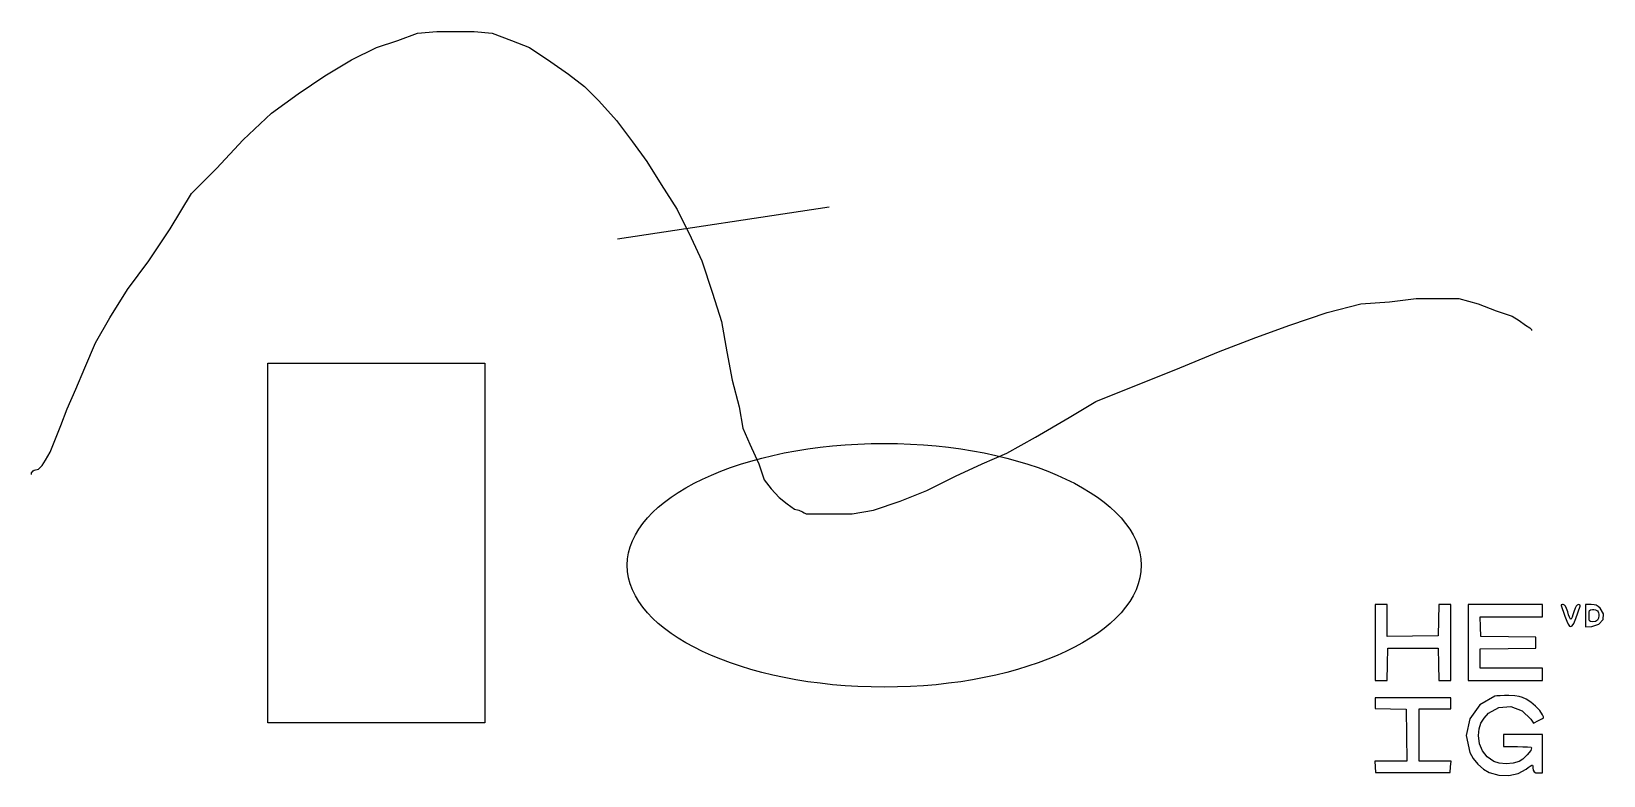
# Model space of a CAD drawing. Header units: metres. Extents: x 121.3 to 194.7, y 23 to 57.8.
import ezdxf

# ---------------------------------------------------------------- set-up
doc = ezdxf.new("R2010")
doc.units = ezdxf.units.M

msp = doc.modelspace()

# ---------------------------------------------------------------- linework, layer by layer
msp.add_line((148.626, 48.077), (158.509, 49.572))
msp.add_lwpolyline([(121.261, 37.072), (121.261, 37.156), (121.344, 37.239), (121.386, 37.28), (121.593, 37.322), (121.759, 37.488), (121.925, 37.737), (122.133, 38.111), (122.382, 38.733), (122.631, 39.356), (122.922, 40.145), (123.337, 41.059), (123.753, 42.056), (124.251, 43.218), (124.915, 44.381), (125.746, 45.71), (126.742, 47.039), (127.739, 48.533), (128.736, 50.194), (129.898, 51.357), (131.144, 52.686), (132.473, 53.932), (133.719, 54.845), (134.964, 55.676), (136.21, 56.423), (137.373, 57.005), (138.369, 57.337), (139.283, 57.669), (140.197, 57.752), (141.027, 57.752), (141.941, 57.752), (142.771, 57.669), (143.685, 57.337), (144.515, 57.005), (145.512, 56.34), (146.342, 55.759), (147.09, 55.178), (147.754, 54.513), (148.585, 53.6), (149.332, 52.603), (149.997, 51.689), (150.661, 50.61), (151.408, 49.447), (152.073, 48.118), (152.571, 47.039), (153.069, 45.544), (153.485, 44.215), (153.734, 42.803), (153.983, 41.474), (154.315, 40.228), (154.481, 39.232), (154.814, 38.484), (155.229, 37.571), (155.478, 36.823), (155.81, 36.408), (156.184, 35.993), (156.558, 35.702), (156.89, 35.453), (157.097, 35.411), (157.264, 35.328), (157.347, 35.287), (157.43, 35.245), (157.513, 35.245), (157.637, 35.245), (158.094, 35.245), (158.717, 35.245), (159.589, 35.245), (160.586, 35.411), (161.831, 35.827), (163.077, 36.325), (164.406, 36.989), (165.652, 37.571), (166.814, 38.069), (168.143, 38.817), (169.721, 39.73), (170.967, 40.478), (172.628, 41.142), (174.704, 41.972), (176.697, 42.803), (178.442, 43.467), (180.019, 44.049), (181.764, 44.63), (183.342, 45.045), (184.67, 45.128), (185.916, 45.294), (187.079, 45.294), (187.909, 45.294), (188.823, 45.045), (189.653, 44.713), (190.401, 44.464), (190.733, 44.256), (191.024, 44.049), (191.231, 43.924), (191.314, 43.841), (191.314, 43.8)])
for points in [[(132.307, 42.263), (142.439, 42.263), (142.439, 25.487), (132.307, 25.487), (132.307, 42.263)], [(184, 29.229), (184, 27.457), (184.284, 27.457), (184.568, 27.457), (184.584, 28.214), (184.6, 28.971), (185.771, 28.971), (186.943, 28.971), (186.959, 28.214), (186.975, 27.457), (187.259, 27.457), (187.543, 27.457), (187.543, 29.229), (187.543, 31), (187.259, 31), (186.975, 31), (186.959, 30.271), (186.943, 29.543), (185.757, 29.527), (184.571, 29.512), (184.571, 30.256), (184.571, 31), (184.286, 31), (184, 31)], [(188.343, 29.229), (188.343, 27.457), (190.086, 27.457), (191.829, 27.457), (191.829, 27.743), (191.829, 28.029), (190.371, 28.029), (188.914, 28.029), (188.914, 28.485), (188.914, 28.941), (190.214, 28.956), (191.514, 28.971), (191.514, 29.229), (191.514, 29.486), (190.229, 29.497), (188.943, 29.508), (188.926, 29.968), (188.91, 30.429), (190.369, 30.429), (191.829, 30.429), (191.829, 30.714), (191.829, 31), (190.086, 31), (188.343, 31)], [(192.686, 30.974), (192.689, 30.955), (192.738, 30.813), (192.795, 30.649), (192.863, 30.46), (192.953, 30.224), (193.023, 30.08), (193.083, 29.997), (193.141, 29.971), (193.212, 30.006), (193.282, 30.12), (193.378, 30.353), (193.587, 30.929), (193.588, 30.957), (193.574, 30.98), (193.543, 30.995), (193.501, 31), (193.441, 30.981), (193.391, 30.928), (193.343, 30.829), (193.286, 30.657), (193.243, 30.526), (193.201, 30.415), (193.162, 30.327), (193.143, 30.314), (193.124, 30.327), (193.085, 30.415), (193.043, 30.526), (193, 30.657), (192.944, 30.824), (192.896, 30.925), (192.847, 30.981), (192.791, 31), (192.751, 30.998), (192.717, 30.992), (192.692, 30.984)], [(193.829, 30.478), (193.829, 29.957), (194.125, 29.985), (194.452, 30.086), (194.65, 30.299), (194.673, 30.569), (194.519, 30.833), (194.421, 30.918), (194.333, 30.967), (194.232, 30.992), (194.09, 31), (193.829, 31)], [(194.389, 30.703), (194.415, 30.666), (194.437, 30.611), (194.452, 30.548), (194.457, 30.486), (194.438, 30.36), (194.383, 30.271), (194.291, 30.218), (194.16, 30.2), (194.065, 30.209), (194.022, 30.24), (194.004, 30.306), (194, 30.486), (194.004, 30.665), (194.022, 30.732), (194.065, 30.763), (194.16, 30.771), (194.226, 30.766), (194.293, 30.751), (194.351, 30.729)], [(184, 26.402), (184, 26.146), (184.729, 26.13), (185.457, 26.114), (185.473, 24.9), (185.488, 23.686), (184.741, 23.686), (183.994, 23.686), (184.011, 23.427), (184.029, 23.167), (185.771, 23.167), (187.514, 23.167), (187.532, 23.427), (187.549, 23.686), (186.803, 23.686), (186.057, 23.686), (186.057, 24.914), (186.057, 26.143), (186.8, 26.143), (187.543, 26.143), (187.543, 26.4), (187.543, 26.657), (185.771, 26.657), (184, 26.657)], [(189.6, 26.721), (188.899, 26.317), (188.424, 25.668), (188.257, 24.884), (188.426, 24.1), (188.59, 23.811), (188.808, 23.546), (189.063, 23.326), (189.333, 23.17), (189.775, 23.039), (190.243, 23.022), (190.687, 23.118), (191.059, 23.319), (191.159, 23.394), (191.248, 23.457), (191.325, 23.509), (191.343, 23.514), (191.354, 23.507), (191.363, 23.477), (191.37, 23.435), (191.372, 23.386), (191.387, 23.267), (191.43, 23.194), (191.51, 23.155), (191.643, 23.142), (191.829, 23.142), (191.829, 24.042), (191.829, 24.943), (190.914, 24.943), (190, 24.943), (190, 24.657), (190, 24.371), (190.657, 24.371), (190.909, 24.368), (191.121, 24.357), (191.297, 24.342), (191.314, 24.323), (191.272, 24.195), (191.1, 23.988), (190.898, 23.793), (190.725, 23.683), (190.454, 23.6), (190.125, 23.572), (189.803, 23.598), (189.555, 23.68), (189.245, 23.895), (189.017, 24.172), (188.879, 24.506), (188.835, 24.886), (188.864, 25.196), (188.946, 25.461), (189.09, 25.698), (189.306, 25.929), (189.787, 26.199), (190.344, 26.242), (190.873, 26.05), (191.273, 25.657), (191.397, 25.468), (191.627, 25.584), (191.824, 25.685), (191.867, 25.722), (191.872, 25.764), (191.828, 25.857), (191.697, 26.052), (191.5, 26.261), (191.276, 26.451), (191.061, 26.586), (190.889, 26.663), (190.728, 26.71), (190.536, 26.737), (190.257, 26.752), (190.05, 26.754), (189.852, 26.749), (189.685, 26.738)]]:
    msp.add_lwpolyline(points, close=True)
msp.add_ellipse((161.084, 32.837), major_axis=(12.001, 0), ratio=0.474048)

doc.saveas('drawing.dxf')
